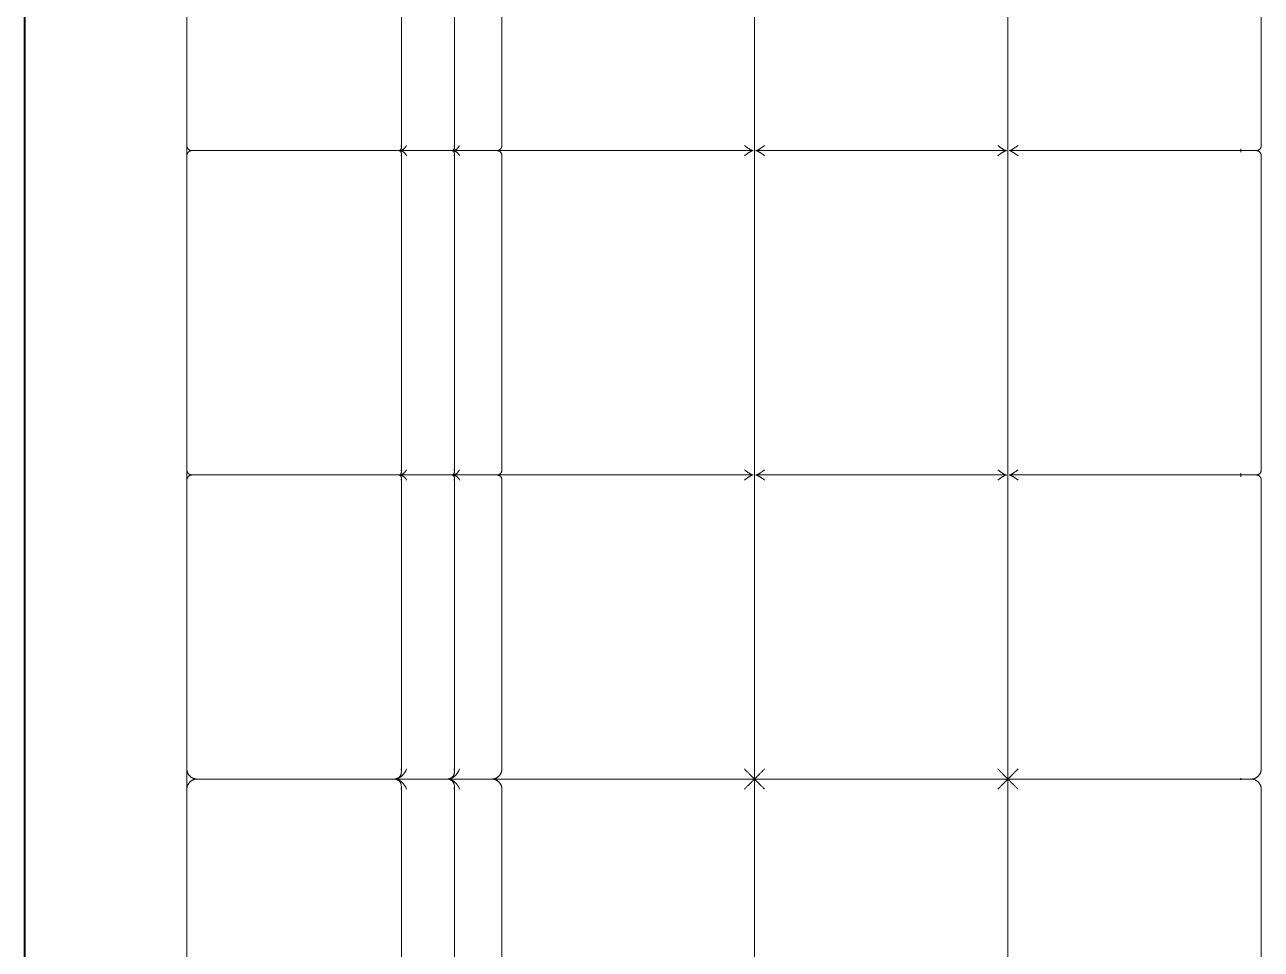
# Model space of a CAD drawing. Header units: inches. Extents: x -874 to -44, y 343 to 1063.
# Drawn here: x -842.34 to -811.84, y 830.98 to 853.78 of the extents above; entities that cross this region are included whole.
import ezdxf

# ---------------------------------------------------------------- set-up
doc = ezdxf.new("R2010")
doc.units = ezdxf.units.IN
doc.header["$MEASUREMENT"] = 0
doc.layers.add('A-WALL', color=113, linetype='Continuous', lineweight=15)
doc.layers.add('I-FURN', color=30, linetype='Continuous', lineweight=9)

# ---------------------------------------------------------------- blocks, each defined once
blk = doc.blocks.new('Chair_Lounge_Loveseat - Tufted Sofa-2796854-SECOND FLOOR FFE PLAN')
at = {"layer": 'I-FURN'}
for p, q in [((-11.75, 11.125), (-18.875, 11.125)), ((-11.75, 11.125), (-11.25, 11.125)), ((-4.125, 11.125), (-11.25, 11.125)), ((-4.125, 11.125), (-3.875, 11.125)), ((-4, 11), (-4, 10.375)), ((-4, 11), (-4, 10.375)), ((-4, 11), (-4, 10.375)), ((-4, 11), (-4, 10.375)), ((3.875, 11.125), (-3.875, 11.125)), ((3.875, 11.125), (4.125, 11.125)), ((4, 11), (4, 10.375)), ((4, 11), (4, 10.375)), ((4, 11), (4, 10.375)), ((4, 11), (4, 10.375)), ((11.25, 11.125), (4.125, 11.125)), ((-11.5, 10.875), (-11.5, 10.375)), ((-11.5, 10.875), (-11.5, 10.375)), ((-11.5, 10.875), (-11.5, 10.375)), ((-11.5, 10.875), (-11.5, 10.375)), ((-11.5, 7.699), (-11.5, 10.375)), ((-11.5, 10.375), (-11.5, 7.699)), ((-11.5, 7.699), (-11.5, 10.375)), ((-4, 7.699), (-4, 10.375)), ((-4, 10.375), (-4, 7.699)), ((-4, 7.699), (-4, 10.375)), ((4, 7.699), (4, 10.375)), ((4, 10.375), (4, 7.699)), ((4, 7.699), (4, 10.375)), ((-11.5, 7.547), (-11.5, 7.699)), ((-11.5, 7.699), (-11.5, 7.547)), ((-11.5, 7.547), (-11.5, 7.699)), ((-11.5, 7.699), (-11.5, 7.547)), ((-11.5, 7.699), (-11.5, 7.216)), ((-4, 6.019), (-4, 7.699)), ((-4, 7.699), (-4, 6.019)), ((-4, 6.019), (-4, 7.699)), ((-4, 7.699), (-4, 6.019)), ((-4, 7.699), (-4, 7.095)), ((4, 6.019), (4, 7.699)), ((4, 7.699), (4, 6.019)), ((4, 6.019), (4, 7.699)), ((4, 7.699), (4, 6.019)), ((4, 7.699), (4, 7.095)), ((-11.5, 7.216), (-11.5, 7.395)), ((-11.5, 7.395), (-11.5, 7.216)), ((-11.5, 7.216), (-11.5, 7.395)), ((-11.5, 7.395), (-11.5, 7.216)), ((-11.5, 6.019), (-11.5, 7.216)), ((-11.5, 7.216), (-11.5, 6.019)), ((-11.5, 6.019), (-11.5, 7.216)), ((-4, 5.907), (-4, 7.095)), ((-4, 7.095), (-4, 5.907)), ((-4, 5.907), (-4, 7.095)), ((4, 5.907), (4, 7.095)), ((4, 7.095), (4, 5.907)), ((4, 5.907), (4, 7.095)), ((-18.921, 5.834), (-11.685, 5.834)), ((-11.5, 4.71), (-11.5, 6.019)), ((-11.5, 6.019), (-11.5, 4.71)), ((-11.5, 4.71), (-11.5, 6.019)), ((-11.315, 5.834), (-4.079, 5.834)), ((-4, 4.598), (-4, 5.889)), ((-4, 5.889), (-4, 4.598)), ((-4, 4.598), (-4, 5.889)), ((-3.921, 5.834), (3.921, 5.834)), ((4, 4.598), (4, 5.889)), ((4, 5.889), (4, 4.598)), ((4, 4.598), (4, 5.889)), ((4.079, 5.834), (11.315, 5.834)), ((-11.5, 3.622), (-11.5, 4.71)), ((-11.5, 4.71), (-11.5, 3.622)), ((-11.5, 3.622), (-11.5, 4.71)), ((-4, -2.842), (-4, 4.581)), ((-4, 4.581), (-4, -2.842)), ((-4, -2.842), (-4, 4.581)), ((-4, 3.502), (-4, 4.581)), ((-4, 4.581), (-4, 3.502)), ((-4, 4.581), (-4, 4.105)), ((-4, 3.502), (-4, 4.581)), ((4, -2.842), (4, 4.581)), ((4, 4.581), (4, -2.842)), ((4, -2.842), (4, 4.581)), ((4, 3.502), (4, 4.581)), ((4, 4.581), (4, 3.502)), ((4, 4.581), (4, 4.105)), ((4, 3.502), (4, 4.581)), ((-18.921, 4.525), (-11.685, 4.525)), ((-11.315, 4.525), (-4.079, 4.525)), ((-3.921, 4.525), (3.921, 4.525)), ((4.079, 4.525), (11.315, 4.525)), ((-4, 4.105), (-4, 3.48)), ((4, 4.105), (4, 3.48)), ((-11.5, -2.875), (-11.5, 3.622)), ((-11.5, 3.622), (-11.5, -2.875)), ((-11.5, -2.875), (-11.5, 3.622)), ((-18.875, 3.355), (-11.75, 3.355)), ((-11.25, 3.355), (-4.125, 3.355)), ((-3.875, 3.355), (3.875, 3.355)), ((4.125, 3.355), (11.25, 3.355)), ((-11.5, -2.875), (-34.5, -2.875)), ((-34.5, -2.875), (-11.5, -2.875)), ((-11.5, -2.875), (-34.5, -2.875)), ((-11.5, -9.125), (-11.5, -2.875)), ((-11.5, -2.875), (-11.5, -9.125)), ((11.5, -2.875), (-11.5, -2.875)), ((-11.5, -2.875), (11.5, -2.875)), ((-11.5, -9.125), (-11.5, -2.875)), ((11.5, -2.875), (-11.5, -2.875)), ((-4, -9.092), (-4, -2.908)), ((-4, -2.908), (-4, -9.092)), ((-4, -9.092), (-4, -2.908)), ((4, -9.092), (4, -2.908)), ((4, -2.908), (4, -9.092)), ((4, -9.092), (4, -2.908)), ((-11.5, -9.125), (-34.5, -9.125)), ((-34.5, -9.125), (-11.5, -9.125)), ((-11.5, -9.125), (-34.5, -9.125)), ((-11.5, -14.625), (-11.5, -9.125)), ((-11.5, -9.125), (-11.5, -14.625)), ((11.5, -9.125), (-11.5, -9.125)), ((-11.5, -9.125), (11.5, -9.125)), ((-11.5, -14.625), (-11.5, -9.125)), ((11.5, -9.125), (-11.5, -9.125)), ((-4, -14.625), (-4, -9.158)), ((-4, -9.158), (-4, -14.625)), ((-4, -14.625), (-4, -9.158)), ((4, -14.625), (4, -9.158)), ((4, -9.158), (4, -14.625)), ((4, -14.625), (4, -9.158)), ((-11.5, -14.625), (-11.5, -15.125)), ((-11.5, -14.625), (-11.5, -15.125)), ((-4, -14.625), (-4, -15.25)), ((-4, -14.625), (-4, -15.25)), ((4, -14.625), (4, -15.25)), ((4, -14.625), (4, -15.25)), ((-11.522, -14.875), (-11.478, -14.875)), ((-4.042, -14.875), (-3.958, -14.875)), ((3.958, -14.875), (4.042, -14.875)), ((-18.875, -15.375), (-11.75, -15.375)), ((-11.25, -15.375), (-4.125, -15.375)), ((-3.875, -15.375), (3.875, -15.375)), ((4.125, -15.375), (11.25, -15.375))]:
    blk.add_line(p, q, dxfattribs=at)
at = {"layer": 'I-FURN', "flags": 128}
for points in [[(-11.75, 11.125), (-11.74, 11.125), (-11.73, 11.124), (-11.72, 11.123), (-11.71, 11.122), (-11.7, 11.12), (-11.691, 11.118), (-11.681, 11.115), (-11.671, 11.112), (-11.662, 11.109), (-11.653, 11.105), (-11.644, 11.101), (-11.635, 11.097), (-11.626, 11.092), (-11.617, 11.087), (-11.609, 11.081), (-11.601, 11.076), (-11.593, 11.069), (-11.585, 11.063), (-11.578, 11.056), (-11.571, 11.049), (-11.564, 11.042), (-11.557, 11.034), (-11.551, 11.026), (-11.545, 11.018), (-11.54, 11.01), (-11.534, 11.002), (-11.53, 10.993), (-11.525, 10.984), (-11.521, 10.975), (-11.517, 10.966), (-11.514, 10.956), (-11.51, 10.947), (-11.508, 10.937), (-11.506, 10.927), (-11.504, 10.917), (-11.502, 10.908), (-11.501, 10.898), (-11.5, 10.888), (-11.5, 10.878), (-11.5, 10.875)], [(-11.75, 11.125), (-11.74, 11.125), (-11.73, 11.124), (-11.72, 11.123), (-11.71, 11.122), (-11.7, 11.12), (-11.691, 11.118), (-11.681, 11.115), (-11.671, 11.112), (-11.662, 11.109), (-11.653, 11.105), (-11.644, 11.101), (-11.635, 11.097), (-11.626, 11.092), (-11.617, 11.087), (-11.609, 11.081), (-11.601, 11.076), (-11.593, 11.069), (-11.585, 11.063), (-11.578, 11.056), (-11.571, 11.049), (-11.564, 11.042), (-11.557, 11.034), (-11.551, 11.026), (-11.545, 11.018), (-11.54, 11.01), (-11.534, 11.002), (-11.53, 10.993), (-11.525, 10.984), (-11.521, 10.975), (-11.517, 10.966), (-11.514, 10.956), (-11.51, 10.947), (-11.508, 10.937), (-11.506, 10.927), (-11.504, 10.917), (-11.502, 10.908), (-11.501, 10.898), (-11.5, 10.888), (-11.5, 10.878), (-11.5, 10.875)], [(-11.5, 10.875), (-11.5, 10.885), (-11.499, 10.895), (-11.498, 10.905), (-11.497, 10.915), (-11.495, 10.925), (-11.493, 10.934), (-11.49, 10.944), (-11.487, 10.954), (-11.484, 10.963), (-11.48, 10.972), (-11.476, 10.981), (-11.472, 10.99), (-11.467, 10.999), (-11.462, 11.008), (-11.456, 11.016), (-11.451, 11.024), (-11.444, 11.032), (-11.438, 11.04), (-11.431, 11.047), (-11.424, 11.054), (-11.417, 11.061), (-11.409, 11.068), (-11.401, 11.074), (-11.393, 11.08), (-11.385, 11.085), (-11.377, 11.091), (-11.368, 11.095), (-11.359, 11.1), (-11.35, 11.104), (-11.341, 11.108), (-11.331, 11.111), (-11.322, 11.115), (-11.312, 11.117), (-11.302, 11.119), (-11.292, 11.121), (-11.283, 11.123), (-11.273, 11.124), (-11.263, 11.125), (-11.253, 11.125)], [(-11.5, 10.875), (-11.5, 10.885), (-11.499, 10.895), (-11.498, 10.905), (-11.497, 10.915), (-11.495, 10.925), (-11.493, 10.934), (-11.49, 10.944), (-11.487, 10.954), (-11.484, 10.963), (-11.48, 10.972), (-11.476, 10.981), (-11.472, 10.99), (-11.467, 10.999), (-11.462, 11.008), (-11.456, 11.016), (-11.451, 11.024), (-11.444, 11.032), (-11.438, 11.04), (-11.431, 11.047), (-11.424, 11.054), (-11.417, 11.061), (-11.409, 11.068), (-11.401, 11.074), (-11.393, 11.08), (-11.385, 11.085), (-11.377, 11.091), (-11.368, 11.095), (-11.359, 11.1), (-11.35, 11.104), (-11.341, 11.108), (-11.331, 11.111), (-11.322, 11.115), (-11.312, 11.117), (-11.302, 11.119), (-11.292, 11.121), (-11.283, 11.123), (-11.273, 11.124), (-11.263, 11.125), (-11.253, 11.125)], [(-4.125, 11.125), (-4.12, 11.125), (-4.115, 11.125), (-4.11, 11.124), (-4.105, 11.123), (-4.1, 11.123), (-4.095, 11.121), (-4.09, 11.12), (-4.086, 11.119), (-4.081, 11.117), (-4.076, 11.115), (-4.072, 11.113), (-4.067, 11.111), (-4.063, 11.108), (-4.059, 11.106), (-4.054, 11.103), (-4.05, 11.1), (-4.046, 11.097), (-4.043, 11.094), (-4.039, 11.091), (-4.035, 11.087), (-4.032, 11.083), (-4.029, 11.08), (-4.026, 11.076), (-4.023, 11.072), (-4.02, 11.068), (-4.017, 11.063), (-4.015, 11.059), (-4.012, 11.054), (-4.01, 11.05), (-4.008, 11.045), (-4.007, 11.041), (-4.005, 11.036), (-4.004, 11.031), (-4.003, 11.026), (-4.002, 11.021), (-4.001, 11.016), (-4.001, 11.011), (-4, 11.006), (-4, 11.001), (-4, 11)], [(-4.125, 11.125), (-4.12, 11.125), (-4.115, 11.125), (-4.11, 11.124), (-4.105, 11.123), (-4.1, 11.123), (-4.095, 11.121), (-4.09, 11.12), (-4.086, 11.119), (-4.081, 11.117), (-4.076, 11.115), (-4.072, 11.113), (-4.067, 11.111), (-4.063, 11.108), (-4.059, 11.106), (-4.054, 11.103), (-4.05, 11.1), (-4.046, 11.097), (-4.043, 11.094), (-4.039, 11.091), (-4.035, 11.087), (-4.032, 11.083), (-4.029, 11.08), (-4.026, 11.076), (-4.023, 11.072), (-4.02, 11.068), (-4.017, 11.063), (-4.015, 11.059), (-4.012, 11.054), (-4.01, 11.05), (-4.008, 11.045), (-4.007, 11.041), (-4.005, 11.036), (-4.004, 11.031), (-4.003, 11.026), (-4.002, 11.021), (-4.001, 11.016), (-4.001, 11.011), (-4, 11.006), (-4, 11.001), (-4, 11)], [(-4, 11), (-4, 11.005), (-4, 11.01), (-3.999, 11.015), (-3.998, 11.02), (-3.998, 11.025), (-3.996, 11.03), (-3.995, 11.035), (-3.994, 11.039), (-3.992, 11.044), (-3.99, 11.049), (-3.988, 11.053), (-3.986, 11.058), (-3.983, 11.062), (-3.981, 11.066), (-3.978, 11.071), (-3.975, 11.075), (-3.972, 11.079), (-3.969, 11.082), (-3.966, 11.086), (-3.962, 11.09), (-3.958, 11.093), (-3.955, 11.096), (-3.951, 11.099), (-3.947, 11.102), (-3.943, 11.105), (-3.938, 11.108), (-3.934, 11.11), (-3.929, 11.113), (-3.925, 11.115), (-3.92, 11.117), (-3.916, 11.118), (-3.911, 11.12), (-3.906, 11.121), (-3.901, 11.122), (-3.896, 11.123), (-3.891, 11.124), (-3.886, 11.124), (-3.881, 11.125), (-3.876, 11.125)], [(-4, 11), (-4, 11.005), (-4, 11.01), (-3.999, 11.015), (-3.998, 11.02), (-3.998, 11.025), (-3.996, 11.03), (-3.995, 11.035), (-3.994, 11.039), (-3.992, 11.044), (-3.99, 11.049), (-3.988, 11.053), (-3.986, 11.058), (-3.983, 11.062), (-3.981, 11.066), (-3.978, 11.071), (-3.975, 11.075), (-3.972, 11.079), (-3.969, 11.082), (-3.966, 11.086), (-3.962, 11.09), (-3.958, 11.093), (-3.955, 11.096), (-3.951, 11.099), (-3.947, 11.102), (-3.943, 11.105), (-3.938, 11.108), (-3.934, 11.11), (-3.929, 11.113), (-3.925, 11.115), (-3.92, 11.117), (-3.916, 11.118), (-3.911, 11.12), (-3.906, 11.121), (-3.901, 11.122), (-3.896, 11.123), (-3.891, 11.124), (-3.886, 11.124), (-3.881, 11.125), (-3.876, 11.125)], [(3.875, 11.125), (3.88, 11.125), (3.885, 11.125), (3.89, 11.124), (3.895, 11.123), (3.9, 11.123), (3.905, 11.121), (3.91, 11.12), (3.914, 11.119), (3.919, 11.117), (3.924, 11.115), (3.928, 11.113), (3.933, 11.111), (3.937, 11.108), (3.941, 11.106), (3.946, 11.103), (3.95, 11.1), (3.954, 11.097), (3.957, 11.094), (3.961, 11.091), (3.965, 11.087), (3.968, 11.083), (3.971, 11.08), (3.974, 11.076), (3.977, 11.072), (3.98, 11.068), (3.983, 11.063), (3.985, 11.059), (3.988, 11.054), (3.99, 11.05), (3.992, 11.045), (3.993, 11.041), (3.995, 11.036), (3.996, 11.031), (3.997, 11.026), (3.998, 11.021), (3.999, 11.016), (3.999, 11.011), (4, 11.006), (4, 11.001), (4, 11)], [(3.875, 11.125), (3.88, 11.125), (3.885, 11.125), (3.89, 11.124), (3.895, 11.123), (3.9, 11.123), (3.905, 11.121), (3.91, 11.12), (3.914, 11.119), (3.919, 11.117), (3.924, 11.115), (3.928, 11.113), (3.933, 11.111), (3.937, 11.108), (3.941, 11.106), (3.946, 11.103), (3.95, 11.1), (3.954, 11.097), (3.957, 11.094), (3.961, 11.091), (3.965, 11.087), (3.968, 11.083), (3.971, 11.08), (3.974, 11.076), (3.977, 11.072), (3.98, 11.068), (3.983, 11.063), (3.985, 11.059), (3.988, 11.054), (3.99, 11.05), (3.992, 11.045), (3.993, 11.041), (3.995, 11.036), (3.996, 11.031), (3.997, 11.026), (3.998, 11.021), (3.999, 11.016), (3.999, 11.011), (4, 11.006), (4, 11.001), (4, 11)], [(4, 11), (4, 11.005), (4, 11.01), (4.001, 11.015), (4.002, 11.02), (4.002, 11.025), (4.004, 11.03), (4.005, 11.035), (4.006, 11.039), (4.008, 11.044), (4.01, 11.049), (4.012, 11.053), (4.014, 11.058), (4.017, 11.062), (4.019, 11.066), (4.022, 11.071), (4.025, 11.075), (4.028, 11.079), (4.031, 11.082), (4.034, 11.086), (4.038, 11.09), (4.042, 11.093), (4.045, 11.096), (4.049, 11.099), (4.053, 11.102), (4.057, 11.105), (4.062, 11.108), (4.066, 11.11), (4.071, 11.113), (4.075, 11.115), (4.08, 11.117), (4.084, 11.118), (4.089, 11.12), (4.094, 11.121), (4.099, 11.122), (4.104, 11.123), (4.109, 11.124), (4.114, 11.124), (4.119, 11.125), (4.124, 11.125)], [(4, 11), (4, 11.005), (4, 11.01), (4.001, 11.015), (4.002, 11.02), (4.002, 11.025), (4.004, 11.03), (4.005, 11.035), (4.006, 11.039), (4.008, 11.044), (4.01, 11.049), (4.012, 11.053), (4.014, 11.058), (4.017, 11.062), (4.019, 11.066), (4.022, 11.071), (4.025, 11.075), (4.028, 11.079), (4.031, 11.082), (4.034, 11.086), (4.038, 11.09), (4.042, 11.093), (4.045, 11.096), (4.049, 11.099), (4.053, 11.102), (4.057, 11.105), (4.062, 11.108), (4.066, 11.11), (4.071, 11.113), (4.075, 11.115), (4.08, 11.117), (4.084, 11.118), (4.089, 11.12), (4.094, 11.121), (4.099, 11.122), (4.104, 11.123), (4.109, 11.124), (4.114, 11.124), (4.119, 11.125), (4.124, 11.125)], [(-11.5, 3.605), (-11.5, 3.595), (-11.501, 3.585), (-11.502, 3.575), (-11.503, 3.565), (-11.505, 3.555), (-11.507, 3.545), (-11.51, 3.536), (-11.513, 3.526), (-11.516, 3.517), (-11.52, 3.507), (-11.524, 3.498), (-11.528, 3.489), (-11.533, 3.481), (-11.538, 3.472), (-11.544, 3.464), (-11.549, 3.455), (-11.556, 3.448), (-11.562, 3.44), (-11.569, 3.433), (-11.576, 3.425), (-11.583, 3.419), (-11.591, 3.412), (-11.599, 3.406), (-11.607, 3.4), (-11.615, 3.394), (-11.623, 3.389), (-11.632, 3.384), (-11.641, 3.38), (-11.65, 3.376), (-11.659, 3.372), (-11.669, 3.368), (-11.678, 3.365), (-11.688, 3.363), (-11.698, 3.36), (-11.708, 3.358), (-11.717, 3.357), (-11.727, 3.356), (-11.737, 3.355), (-11.747, 3.355), (-11.75, 3.355)], [(-11.25, 3.355), (-11.26, 3.355), (-11.27, 3.356), (-11.28, 3.357), (-11.29, 3.358), (-11.3, 3.36), (-11.309, 3.362), (-11.319, 3.364), (-11.329, 3.367), (-11.338, 3.371), (-11.347, 3.374), (-11.356, 3.379), (-11.365, 3.383), (-11.374, 3.388), (-11.383, 3.393), (-11.391, 3.398), (-11.399, 3.404), (-11.407, 3.41), (-11.415, 3.417), (-11.422, 3.424), (-11.429, 3.431), (-11.436, 3.438), (-11.443, 3.445), (-11.449, 3.453), (-11.455, 3.461), (-11.46, 3.47), (-11.466, 3.478), (-11.47, 3.487), (-11.475, 3.496), (-11.479, 3.505), (-11.483, 3.514), (-11.486, 3.524), (-11.49, 3.533), (-11.492, 3.543), (-11.494, 3.552), (-11.496, 3.562), (-11.498, 3.572), (-11.499, 3.582), (-11.5, 3.592), (-11.5, 3.602), (-11.5, 3.605)], [(-4, 3.48), (-4, 3.475), (-4, 3.47), (-4.001, 3.465), (-4.002, 3.46), (-4.002, 3.455), (-4.004, 3.45), (-4.005, 3.445), (-4.006, 3.44), (-4.008, 3.436), (-4.01, 3.431), (-4.012, 3.427), (-4.014, 3.422), (-4.017, 3.418), (-4.019, 3.413), (-4.022, 3.409), (-4.025, 3.405), (-4.028, 3.401), (-4.031, 3.397), (-4.034, 3.394), (-4.038, 3.39), (-4.042, 3.387), (-4.045, 3.383), (-4.049, 3.38), (-4.053, 3.377), (-4.057, 3.375), (-4.062, 3.372), (-4.066, 3.37), (-4.071, 3.367), (-4.075, 3.365), (-4.08, 3.363), (-4.084, 3.362), (-4.089, 3.36), (-4.094, 3.359), (-4.099, 3.358), (-4.104, 3.357), (-4.109, 3.356), (-4.114, 3.355), (-4.119, 3.355), (-4.124, 3.355), (-4.125, 3.355)], [(-3.875, 3.355), (-3.88, 3.355), (-3.885, 3.355), (-3.89, 3.356), (-3.895, 3.356), (-3.9, 3.357), (-3.905, 3.358), (-3.91, 3.36), (-3.914, 3.361), (-3.919, 3.363), (-3.924, 3.365), (-3.928, 3.367), (-3.933, 3.369), (-3.937, 3.371), (-3.941, 3.374), (-3.946, 3.377), (-3.95, 3.379), (-3.954, 3.383), (-3.957, 3.386), (-3.961, 3.389), (-3.965, 3.393), (-3.968, 3.396), (-3.971, 3.4), (-3.974, 3.404), (-3.977, 3.408), (-3.98, 3.412), (-3.983, 3.416), (-3.985, 3.421), (-3.988, 3.425), (-3.99, 3.43), (-3.992, 3.434), (-3.993, 3.439), (-3.995, 3.444), (-3.996, 3.449), (-3.997, 3.454), (-3.998, 3.459), (-3.999, 3.463), (-3.999, 3.468), (-4, 3.473), (-4, 3.478), (-4, 3.48)], [(4, 3.48), (4, 3.475), (4, 3.47), (3.999, 3.465), (3.998, 3.46), (3.998, 3.455), (3.996, 3.45), (3.995, 3.445), (3.994, 3.44), (3.992, 3.436), (3.99, 3.431), (3.988, 3.427), (3.986, 3.422), (3.983, 3.418), (3.981, 3.413), (3.978, 3.409), (3.975, 3.405), (3.972, 3.401), (3.969, 3.397), (3.966, 3.394), (3.962, 3.39), (3.958, 3.387), (3.955, 3.383), (3.951, 3.38), (3.947, 3.377), (3.943, 3.375), (3.938, 3.372), (3.934, 3.37), (3.929, 3.367), (3.925, 3.365), (3.92, 3.363), (3.916, 3.362), (3.911, 3.36), (3.906, 3.359), (3.901, 3.358), (3.896, 3.357), (3.891, 3.356), (3.886, 3.355), (3.881, 3.355), (3.876, 3.355), (3.875, 3.355)], [(4.125, 3.355), (4.12, 3.355), (4.115, 3.355), (4.11, 3.356), (4.105, 3.356), (4.1, 3.357), (4.095, 3.358), (4.09, 3.36), (4.086, 3.361), (4.081, 3.363), (4.076, 3.365), (4.072, 3.367), (4.067, 3.369), (4.063, 3.371), (4.059, 3.374), (4.054, 3.377), (4.05, 3.379), (4.046, 3.383), (4.043, 3.386), (4.039, 3.389), (4.035, 3.393), (4.032, 3.396), (4.029, 3.4), (4.026, 3.404), (4.023, 3.408), (4.02, 3.412), (4.017, 3.416), (4.015, 3.421), (4.012, 3.425), (4.01, 3.43), (4.008, 3.434), (4.007, 3.439), (4.005, 3.444), (4.004, 3.449), (4.003, 3.454), (4.002, 3.459), (4.001, 3.463), (4.001, 3.468), (4, 3.473), (4, 3.478), (4, 3.48)], [(-11.5, -15.125), (-11.5, -15.135), (-11.501, -15.145), (-11.502, -15.155), (-11.503, -15.165), (-11.505, -15.175), (-11.507, -15.184), (-11.51, -15.194), (-11.513, -15.204), (-11.516, -15.213), (-11.52, -15.222), (-11.524, -15.231), (-11.528, -15.24), (-11.533, -15.249), (-11.538, -15.258), (-11.544, -15.266), (-11.549, -15.274), (-11.556, -15.282), (-11.562, -15.29), (-11.569, -15.297), (-11.576, -15.304), (-11.583, -15.311), (-11.591, -15.318), (-11.599, -15.324), (-11.607, -15.33), (-11.615, -15.335), (-11.623, -15.341), (-11.632, -15.345), (-11.641, -15.35), (-11.65, -15.354), (-11.659, -15.358), (-11.669, -15.361), (-11.678, -15.365), (-11.688, -15.367), (-11.698, -15.369), (-11.708, -15.371), (-11.717, -15.373), (-11.727, -15.374), (-11.737, -15.375), (-11.747, -15.375)], [(-11.25, -15.375), (-11.26, -15.375), (-11.27, -15.374), (-11.28, -15.373), (-11.29, -15.372), (-11.3, -15.37), (-11.309, -15.368), (-11.319, -15.365), (-11.329, -15.362), (-11.338, -15.359), (-11.347, -15.355), (-11.356, -15.351), (-11.365, -15.347), (-11.374, -15.342), (-11.383, -15.337), (-11.391, -15.331), (-11.399, -15.326), (-11.407, -15.319), (-11.415, -15.313), (-11.422, -15.306), (-11.429, -15.299), (-11.436, -15.292), (-11.443, -15.284), (-11.449, -15.276), (-11.455, -15.268), (-11.46, -15.26), (-11.466, -15.252), (-11.47, -15.243), (-11.475, -15.234), (-11.479, -15.225), (-11.483, -15.216), (-11.486, -15.206), (-11.49, -15.197), (-11.492, -15.187), (-11.494, -15.177), (-11.496, -15.167), (-11.498, -15.158), (-11.499, -15.148), (-11.5, -15.138), (-11.5, -15.128), (-11.5, -15.125)], [(-4, -15.25), (-4, -15.255), (-4, -15.26), (-4.001, -15.265), (-4.002, -15.27), (-4.002, -15.275), (-4.004, -15.28), (-4.005, -15.285), (-4.006, -15.289), (-4.008, -15.294), (-4.01, -15.299), (-4.012, -15.303), (-4.014, -15.308), (-4.017, -15.312), (-4.019, -15.316), (-4.022, -15.321), (-4.025, -15.325), (-4.028, -15.329), (-4.031, -15.332), (-4.034, -15.336), (-4.038, -15.34), (-4.042, -15.343), (-4.045, -15.346), (-4.049, -15.349), (-4.053, -15.352), (-4.057, -15.355), (-4.062, -15.358), (-4.066, -15.36), (-4.071, -15.363), (-4.075, -15.365), (-4.08, -15.367), (-4.084, -15.368), (-4.089, -15.37), (-4.094, -15.371), (-4.099, -15.372), (-4.104, -15.373), (-4.109, -15.374), (-4.114, -15.374), (-4.119, -15.375), (-4.124, -15.375)], [(-3.875, -15.375), (-3.88, -15.375), (-3.885, -15.375), (-3.89, -15.374), (-3.895, -15.373), (-3.9, -15.373), (-3.905, -15.371), (-3.91, -15.37), (-3.914, -15.369), (-3.919, -15.367), (-3.924, -15.365), (-3.928, -15.363), (-3.933, -15.361), (-3.937, -15.358), (-3.941, -15.356), (-3.946, -15.353), (-3.95, -15.35), (-3.954, -15.347), (-3.957, -15.344), (-3.961, -15.341), (-3.965, -15.337), (-3.968, -15.333), (-3.971, -15.33), (-3.974, -15.326), (-3.977, -15.322), (-3.98, -15.318), (-3.983, -15.313), (-3.985, -15.309), (-3.988, -15.304), (-3.99, -15.3), (-3.992, -15.295), (-3.993, -15.291), (-3.995, -15.286), (-3.996, -15.281), (-3.997, -15.276), (-3.998, -15.271), (-3.999, -15.266), (-3.999, -15.261), (-4, -15.256), (-4, -15.251), (-4, -15.25)], [(4, -15.25), (4, -15.255), (4, -15.26), (3.999, -15.265), (3.998, -15.27), (3.998, -15.275), (3.996, -15.28), (3.995, -15.285), (3.994, -15.289), (3.992, -15.294), (3.99, -15.299), (3.988, -15.303), (3.986, -15.308), (3.983, -15.312), (3.981, -15.316), (3.978, -15.321), (3.975, -15.325), (3.972, -15.329), (3.969, -15.332), (3.966, -15.336), (3.962, -15.34), (3.958, -15.343), (3.955, -15.346), (3.951, -15.349), (3.947, -15.352), (3.943, -15.355), (3.938, -15.358), (3.934, -15.36), (3.929, -15.363), (3.925, -15.365), (3.92, -15.367), (3.916, -15.368), (3.911, -15.37), (3.906, -15.371), (3.901, -15.372), (3.896, -15.373), (3.891, -15.374), (3.886, -15.374), (3.881, -15.375), (3.876, -15.375)], [(4.125, -15.375), (4.12, -15.375), (4.115, -15.375), (4.11, -15.374), (4.105, -15.373), (4.1, -15.373), (4.095, -15.371), (4.09, -15.37), (4.086, -15.369), (4.081, -15.367), (4.076, -15.365), (4.072, -15.363), (4.067, -15.361), (4.063, -15.358), (4.059, -15.356), (4.054, -15.353), (4.05, -15.35), (4.046, -15.347), (4.043, -15.344), (4.039, -15.341), (4.035, -15.337), (4.032, -15.333), (4.029, -15.33), (4.026, -15.326), (4.023, -15.322), (4.02, -15.318), (4.017, -15.313), (4.015, -15.309), (4.012, -15.304), (4.01, -15.3), (4.008, -15.295), (4.007, -15.291), (4.005, -15.286), (4.004, -15.281), (4.003, -15.276), (4.002, -15.271), (4.001, -15.266), (4.001, -15.261), (4, -15.256), (4, -15.251), (4, -15.25)]]:
    blk.add_lwpolyline(points, dxfattribs=at)
at = {"layer": 'I-FURN'}
for points, knots in [([(-11.5, 6.019), (-11.5, 6.007), (-11.501, 5.99), (-11.505, 5.968), (-11.509, 5.952), (-11.514, 5.935), (-11.52, 5.919), (-11.526, 5.904), (-11.534, 5.889), (-11.541, 5.874), (-11.55, 5.86), (-11.559, 5.847), (-11.569, 5.835), (-11.578, 5.822), (-11.592, 5.807), (-11.606, 5.793), (-11.621, 5.78), (-11.636, 5.768), (-11.662, 5.749), (-11.702, 5.727), (-11.734, 5.716), (-11.75, 5.712)], [0, 0, 0, 0, 0.071429, 0.107143, 0.142857, 0.178571, 0.214286, 0.25, 0.285714, 0.321429, 0.357143, 0.392857, 0.428571, 0.464286, 0.5, 0.571429, 0.607143, 0.642857, 0.714286, 0.857143, 1, 1, 1, 1]), ([(-11.75, 5.843), (-11.734, 5.838), (-11.702, 5.833), (-11.662, 5.834), (-11.636, 5.839), (-11.621, 5.843), (-11.61, 5.847), (-11.599, 5.852), (-11.589, 5.857), (-11.578, 5.863), (-11.569, 5.87), (-11.559, 5.878), (-11.55, 5.887), (-11.541, 5.896), (-11.534, 5.906), (-11.526, 5.918), (-11.52, 5.93), (-11.514, 5.943), (-11.509, 5.956), (-11.505, 5.971), (-11.501, 5.991), (-11.5, 6.007), (-11.5, 6.019)], [0, 0, 0, 0, 0.142857, 0.285714, 0.357143, 0.392857, 0.428571, 0.464286, 0.5, 0.535714, 0.571429, 0.607143, 0.642857, 0.678571, 0.714286, 0.75, 0.785714, 0.821429, 0.857143, 0.892857, 0.928571, 1, 1, 1, 1]), ([(-11.25, 5.712), (-11.266, 5.716), (-11.298, 5.727), (-11.338, 5.749), (-11.364, 5.768), (-11.379, 5.78), (-11.39, 5.79), (-11.401, 5.8), (-11.411, 5.811), (-11.422, 5.822), (-11.431, 5.835), (-11.441, 5.847), (-11.45, 5.86), (-11.459, 5.874), (-11.466, 5.889), (-11.474, 5.904), (-11.48, 5.919), (-11.486, 5.935), (-11.491, 5.952), (-11.495, 5.968), (-11.499, 5.99), (-11.5, 6.007), (-11.5, 6.019)], [0, 0, 0, 0, 0.142857, 0.285714, 0.357143, 0.392857, 0.428571, 0.464286, 0.5, 0.535714, 0.571429, 0.607143, 0.642857, 0.678571, 0.714286, 0.75, 0.785714, 0.821429, 0.857143, 0.892857, 0.928571, 1, 1, 1, 1]), ([(-11.5, 6.019), (-11.5, 6.007), (-11.499, 5.991), (-11.495, 5.971), (-11.491, 5.956), (-11.486, 5.943), (-11.48, 5.93), (-11.474, 5.918), (-11.466, 5.906), (-11.459, 5.896), (-11.45, 5.887), (-11.441, 5.878), (-11.431, 5.87), (-11.422, 5.863), (-11.408, 5.855), (-11.394, 5.849), (-11.379, 5.843), (-11.364, 5.839), (-11.338, 5.834), (-11.298, 5.833), (-11.266, 5.838), (-11.25, 5.843)], [0, 0, 0, 0, 0.071429, 0.107143, 0.142857, 0.178571, 0.214286, 0.25, 0.285714, 0.321429, 0.357143, 0.392857, 0.428571, 0.464286, 0.5, 0.571429, 0.607143, 0.642857, 0.714286, 0.857143, 1, 1, 1, 1]), ([(-4.125, 5.843), (-4.117, 5.84), (-4.101, 5.835), (-4.077, 5.833), (-4.058, 5.836), (-4.044, 5.84), (-4.034, 5.845), (-4.027, 5.85), (-4.021, 5.855), (-4.017, 5.859), (-4.013, 5.864), (-4.009, 5.87), (-4.003, 5.883), (-4, 5.897), (-4, 5.907)], [0, 0, 0, 0, 0.142857, 0.285714, 0.428571, 0.5, 0.571429, 0.642857, 0.678571, 0.714286, 0.75, 0.785714, 0.857143, 1, 1, 1, 1]), ([(-4, 5.889), (-4, 5.876), (-4.003, 5.856), (-4.009, 5.835), (-4.013, 5.823), (-4.017, 5.815), (-4.021, 5.807), (-4.027, 5.796), (-4.034, 5.784), (-4.044, 5.771), (-4.056, 5.757), (-4.068, 5.746), (-4.08, 5.737), (-4.098, 5.724), (-4.113, 5.716), (-4.125, 5.712)], [0, 0, 0, 0, 0.142857, 0.214286, 0.25, 0.285714, 0.321429, 0.357143, 0.428571, 0.5, 0.571429, 0.678571, 0.732143, 0.785714, 1, 1, 1, 1]), ([(-4, 5.907), (-4, 5.897), (-3.997, 5.883), (-3.991, 5.87), (-3.987, 5.864), (-3.983, 5.859), (-3.979, 5.855), (-3.973, 5.85), (-3.966, 5.845), (-3.956, 5.84), (-3.944, 5.836), (-3.931, 5.834), (-3.92, 5.834), (-3.902, 5.835), (-3.887, 5.838), (-3.875, 5.843)], [0, 0, 0, 0, 0.142857, 0.214286, 0.25, 0.285714, 0.321429, 0.357143, 0.428571, 0.5, 0.571429, 0.678571, 0.732143, 0.785714, 1, 1, 1, 1]), ([(-3.875, 5.712), (-3.883, 5.715), (-3.899, 5.722), (-3.923, 5.738), (-3.942, 5.755), (-3.956, 5.771), (-3.966, 5.784), (-3.973, 5.796), (-3.979, 5.807), (-3.983, 5.815), (-3.987, 5.823), (-3.991, 5.835), (-3.997, 5.856), (-4, 5.876), (-4, 5.889)], [0, 0, 0, 0, 0.142857, 0.285714, 0.428571, 0.5, 0.571429, 0.642857, 0.678571, 0.714286, 0.75, 0.785714, 0.857143, 1, 1, 1, 1]), ([(3.875, 5.843), (3.883, 5.84), (3.899, 5.835), (3.923, 5.833), (3.942, 5.836), (3.956, 5.84), (3.966, 5.845), (3.973, 5.85), (3.979, 5.855), (3.983, 5.859), (3.987, 5.864), (3.991, 5.87), (3.997, 5.883), (4, 5.897), (4, 5.907)], [0, 0, 0, 0, 0.142857, 0.285714, 0.428571, 0.5, 0.571429, 0.642857, 0.678571, 0.714286, 0.75, 0.785714, 0.857143, 1, 1, 1, 1]), ([(4, 5.889), (4, 5.876), (3.997, 5.856), (3.991, 5.835), (3.987, 5.823), (3.983, 5.815), (3.979, 5.807), (3.973, 5.796), (3.966, 5.784), (3.956, 5.771), (3.944, 5.757), (3.932, 5.746), (3.92, 5.737), (3.902, 5.724), (3.887, 5.716), (3.875, 5.712)], [0, 0, 0, 0, 0.142857, 0.214286, 0.25, 0.285714, 0.321429, 0.357143, 0.428571, 0.5, 0.571429, 0.678571, 0.732143, 0.785714, 1, 1, 1, 1]), ([(4, 5.907), (4, 5.897), (4.003, 5.883), (4.009, 5.87), (4.013, 5.864), (4.017, 5.859), (4.021, 5.855), (4.027, 5.85), (4.034, 5.845), (4.044, 5.84), (4.056, 5.836), (4.069, 5.834), (4.08, 5.834), (4.098, 5.835), (4.113, 5.838), (4.125, 5.843)], [0, 0, 0, 0, 0.142857, 0.214286, 0.25, 0.285714, 0.321429, 0.357143, 0.428571, 0.5, 0.571429, 0.678571, 0.732143, 0.785714, 1, 1, 1, 1]), ([(4.125, 5.712), (4.117, 5.715), (4.101, 5.722), (4.077, 5.738), (4.058, 5.755), (4.044, 5.771), (4.034, 5.784), (4.027, 5.796), (4.021, 5.807), (4.017, 5.815), (4.013, 5.823), (4.009, 5.835), (4.003, 5.856), (4, 5.876), (4, 5.889)], [0, 0, 0, 0, 0.142857, 0.285714, 0.428571, 0.5, 0.571429, 0.642857, 0.678571, 0.714286, 0.75, 0.785714, 0.857143, 1, 1, 1, 1]), ([(-11.75, 4.534), (-11.734, 4.53), (-11.702, 4.524), (-11.662, 4.525), (-11.636, 4.531), (-11.621, 4.535), (-11.61, 4.539), (-11.599, 4.543), (-11.589, 4.549), (-11.578, 4.555), (-11.569, 4.562), (-11.559, 4.569), (-11.55, 4.578), (-11.541, 4.587), (-11.534, 4.598), (-11.526, 4.609), (-11.52, 4.621), (-11.514, 4.634), (-11.509, 4.648), (-11.505, 4.662), (-11.501, 4.683), (-11.5, 4.699), (-11.5, 4.71)], [0, 0, 0, 0, 0.142857, 0.285714, 0.357143, 0.392857, 0.428571, 0.464286, 0.5, 0.535714, 0.571429, 0.607143, 0.642857, 0.678571, 0.714286, 0.75, 0.785714, 0.821429, 0.857143, 0.892857, 0.928571, 1, 1, 1, 1]), ([(-11.5, 4.71), (-11.5, 4.699), (-11.501, 4.682), (-11.505, 4.66), (-11.509, 4.643), (-11.514, 4.627), (-11.52, 4.611), (-11.526, 4.595), (-11.534, 4.58), (-11.541, 4.566), (-11.55, 4.552), (-11.559, 4.539), (-11.569, 4.526), (-11.578, 4.514), (-11.592, 4.499), (-11.606, 4.484), (-11.621, 4.472), (-11.636, 4.46), (-11.662, 4.44), (-11.702, 4.419), (-11.734, 4.407), (-11.75, 4.403)], [0, 0, 0, 0, 0.071429, 0.107143, 0.142857, 0.178571, 0.214286, 0.25, 0.285714, 0.321429, 0.357143, 0.392857, 0.428571, 0.464286, 0.5, 0.571429, 0.607143, 0.642857, 0.714286, 0.857143, 1, 1, 1, 1]), ([(-11.5, 4.71), (-11.5, 4.699), (-11.499, 4.683), (-11.495, 4.662), (-11.491, 4.648), (-11.486, 4.634), (-11.48, 4.621), (-11.474, 4.609), (-11.466, 4.598), (-11.459, 4.587), (-11.45, 4.578), (-11.441, 4.569), (-11.431, 4.562), (-11.422, 4.555), (-11.408, 4.547), (-11.394, 4.54), (-11.379, 4.535), (-11.364, 4.531), (-11.338, 4.525), (-11.298, 4.524), (-11.266, 4.53), (-11.25, 4.534)], [0, 0, 0, 0, 0.071429, 0.107143, 0.142857, 0.178571, 0.214286, 0.25, 0.285714, 0.321429, 0.357143, 0.392857, 0.428571, 0.464286, 0.5, 0.571429, 0.607143, 0.642857, 0.714286, 0.857143, 1, 1, 1, 1]), ([(-11.25, 4.403), (-11.266, 4.407), (-11.298, 4.419), (-11.338, 4.44), (-11.364, 4.46), (-11.379, 4.472), (-11.39, 4.481), (-11.401, 4.491), (-11.411, 4.502), (-11.422, 4.514), (-11.431, 4.526), (-11.441, 4.539), (-11.45, 4.552), (-11.459, 4.566), (-11.466, 4.58), (-11.474, 4.595), (-11.48, 4.611), (-11.486, 4.627), (-11.491, 4.643), (-11.495, 4.66), (-11.499, 4.682), (-11.5, 4.699), (-11.5, 4.71)], [0, 0, 0, 0, 0.142857, 0.285714, 0.357143, 0.392857, 0.428571, 0.464286, 0.5, 0.535714, 0.571429, 0.607143, 0.642857, 0.678571, 0.714286, 0.75, 0.785714, 0.821429, 0.857143, 0.892857, 0.928571, 1, 1, 1, 1]), ([(-4.125, 4.534), (-4.117, 4.531), (-4.101, 4.527), (-4.077, 4.525), (-4.058, 4.527), (-4.044, 4.532), (-4.034, 4.536), (-4.027, 4.542), (-4.021, 4.547), (-4.017, 4.551), (-4.013, 4.555), (-4.009, 4.562), (-4.003, 4.575), (-4, 4.588), (-4, 4.598)], [0, 0, 0, 0, 0.142857, 0.285714, 0.428571, 0.5, 0.571429, 0.642857, 0.678571, 0.714286, 0.75, 0.785714, 0.857143, 1, 1, 1, 1]), ([(-4, 4.581), (-4, 4.567), (-4.003, 4.547), (-4.009, 4.526), (-4.013, 4.514), (-4.017, 4.506), (-4.021, 4.498), (-4.027, 4.488), (-4.034, 4.476), (-4.044, 4.462), (-4.056, 4.448), (-4.068, 4.437), (-4.08, 4.428), (-4.098, 4.415), (-4.113, 4.408), (-4.125, 4.403)], [0, 0, 0, 0, 0.142857, 0.214286, 0.25, 0.285714, 0.321429, 0.357143, 0.428571, 0.5, 0.571429, 0.678571, 0.732143, 0.785714, 1, 1, 1, 1]), ([(-4, 4.598), (-4, 4.588), (-3.997, 4.575), (-3.991, 4.562), (-3.987, 4.555), (-3.983, 4.551), (-3.979, 4.547), (-3.973, 4.542), (-3.966, 4.536), (-3.956, 4.532), (-3.944, 4.528), (-3.931, 4.526), (-3.92, 4.525), (-3.902, 4.526), (-3.887, 4.53), (-3.875, 4.534)], [0, 0, 0, 0, 0.142857, 0.214286, 0.25, 0.285714, 0.321429, 0.357143, 0.428571, 0.5, 0.571429, 0.678571, 0.732143, 0.785714, 1, 1, 1, 1]), ([(-3.875, 4.403), (-3.883, 4.406), (-3.899, 4.414), (-3.923, 4.429), (-3.942, 4.446), (-3.956, 4.462), (-3.966, 4.476), (-3.973, 4.488), (-3.979, 4.498), (-3.983, 4.506), (-3.987, 4.514), (-3.991, 4.526), (-3.997, 4.547), (-4, 4.567), (-4, 4.581)], [0, 0, 0, 0, 0.142857, 0.285714, 0.428571, 0.5, 0.571429, 0.642857, 0.678571, 0.714286, 0.75, 0.785714, 0.857143, 1, 1, 1, 1]), ([(3.875, 4.534), (3.883, 4.531), (3.899, 4.527), (3.923, 4.525), (3.942, 4.527), (3.956, 4.532), (3.966, 4.536), (3.973, 4.542), (3.979, 4.547), (3.983, 4.551), (3.987, 4.555), (3.991, 4.562), (3.997, 4.575), (4, 4.588), (4, 4.598)], [0, 0, 0, 0, 0.142857, 0.285714, 0.428571, 0.5, 0.571429, 0.642857, 0.678571, 0.714286, 0.75, 0.785714, 0.857143, 1, 1, 1, 1]), ([(4, 4.581), (4, 4.567), (3.997, 4.547), (3.991, 4.526), (3.987, 4.514), (3.983, 4.506), (3.979, 4.498), (3.973, 4.488), (3.966, 4.476), (3.956, 4.462), (3.944, 4.448), (3.932, 4.437), (3.92, 4.428), (3.902, 4.415), (3.887, 4.408), (3.875, 4.403)], [0, 0, 0, 0, 0.142857, 0.214286, 0.25, 0.285714, 0.321429, 0.357143, 0.428571, 0.5, 0.571429, 0.678571, 0.732143, 0.785714, 1, 1, 1, 1]), ([(4, 4.598), (4, 4.588), (4.003, 4.575), (4.009, 4.562), (4.013, 4.555), (4.017, 4.551), (4.021, 4.547), (4.027, 4.542), (4.034, 4.536), (4.044, 4.532), (4.056, 4.528), (4.069, 4.526), (4.08, 4.525), (4.098, 4.526), (4.113, 4.53), (4.125, 4.534)], [0, 0, 0, 0, 0.142857, 0.214286, 0.25, 0.285714, 0.321429, 0.357143, 0.428571, 0.5, 0.571429, 0.678571, 0.732143, 0.785714, 1, 1, 1, 1]), ([(4.125, 4.403), (4.117, 4.406), (4.101, 4.414), (4.077, 4.429), (4.058, 4.446), (4.044, 4.462), (4.034, 4.476), (4.027, 4.488), (4.021, 4.498), (4.017, 4.506), (4.013, 4.514), (4.009, 4.526), (4.003, 4.547), (4, 4.567), (4, 4.581)], [0, 0, 0, 0, 0.142857, 0.285714, 0.428571, 0.5, 0.571429, 0.642857, 0.678571, 0.714286, 0.75, 0.785714, 0.857143, 1, 1, 1, 1]), ([(-11.75, -2.625), (-11.734, -2.641), (-11.702, -2.673), (-11.662, -2.713), (-11.636, -2.739), (-11.621, -2.754), (-11.61, -2.765), (-11.599, -2.776), (-11.589, -2.786), (-11.578, -2.797), (-11.569, -2.806), (-11.559, -2.816), (-11.55, -2.825), (-11.541, -2.834), (-11.534, -2.841), (-11.526, -2.849), (-11.52, -2.855), (-11.514, -2.861), (-11.509, -2.866), (-11.505, -2.87), (-11.501, -2.873), (-11.5, -2.875), (-11.5, -2.875)], [0, 0, 0, 0, 0.142857, 0.285714, 0.357143, 0.392857, 0.428571, 0.464286, 0.5, 0.535714, 0.571429, 0.607143, 0.642857, 0.678571, 0.714286, 0.75, 0.785714, 0.821429, 0.857143, 0.892857, 0.928571, 1, 1, 1, 1]), ([(-11.5, -2.875), (-11.5, -2.875), (-11.499, -2.873), (-11.495, -2.87), (-11.491, -2.866), (-11.486, -2.861), (-11.48, -2.855), (-11.474, -2.849), (-11.466, -2.841), (-11.459, -2.834), (-11.45, -2.825), (-11.441, -2.816), (-11.431, -2.806), (-11.422, -2.797), (-11.408, -2.783), (-11.394, -2.769), (-11.379, -2.754), (-11.364, -2.739), (-11.338, -2.713), (-11.298, -2.673), (-11.266, -2.641), (-11.25, -2.625)], [0, 0, 0, 0, 0.071429, 0.107143, 0.142857, 0.178571, 0.214286, 0.25, 0.285714, 0.321429, 0.357143, 0.392857, 0.428571, 0.464286, 0.5, 0.571429, 0.607143, 0.642857, 0.714286, 0.857143, 1, 1, 1, 1]), ([(-4.125, -2.625), (-4.117, -2.636), (-4.101, -2.659), (-4.077, -2.693), (-4.058, -2.721), (-4.044, -2.743), (-4.034, -2.759), (-4.027, -2.772), (-4.021, -2.782), (-4.017, -2.79), (-4.013, -2.797), (-4.009, -2.807), (-4.003, -2.822), (-4, -2.834), (-4, -2.842)], [0, 0, 0, 0, 0.142857, 0.285714, 0.428571, 0.5, 0.571429, 0.642857, 0.678571, 0.714286, 0.75, 0.785714, 0.857143, 1, 1, 1, 1]), ([(-4, -2.842), (-4, -2.834), (-3.997, -2.822), (-3.991, -2.807), (-3.987, -2.797), (-3.983, -2.79), (-3.979, -2.782), (-3.973, -2.772), (-3.966, -2.759), (-3.956, -2.743), (-3.944, -2.724), (-3.931, -2.706), (-3.92, -2.689), (-3.902, -2.664), (-3.887, -2.642), (-3.875, -2.625)], [0, 0, 0, 0, 0.142857, 0.214286, 0.25, 0.285714, 0.321429, 0.357143, 0.428571, 0.5, 0.571429, 0.678571, 0.732143, 0.785714, 1, 1, 1, 1]), ([(3.875, -2.625), (3.883, -2.636), (3.899, -2.659), (3.923, -2.693), (3.942, -2.721), (3.956, -2.743), (3.966, -2.759), (3.973, -2.772), (3.979, -2.782), (3.983, -2.79), (3.987, -2.797), (3.991, -2.807), (3.997, -2.822), (4, -2.834), (4, -2.842)], [0, 0, 0, 0, 0.142857, 0.285714, 0.428571, 0.5, 0.571429, 0.642857, 0.678571, 0.714286, 0.75, 0.785714, 0.857143, 1, 1, 1, 1]), ([(4, -2.842), (4, -2.834), (4.003, -2.822), (4.009, -2.807), (4.013, -2.797), (4.017, -2.79), (4.021, -2.782), (4.027, -2.772), (4.034, -2.759), (4.044, -2.743), (4.056, -2.724), (4.069, -2.706), (4.08, -2.689), (4.098, -2.664), (4.113, -2.642), (4.125, -2.625)], [0, 0, 0, 0, 0.142857, 0.214286, 0.25, 0.285714, 0.321429, 0.357143, 0.428571, 0.5, 0.571429, 0.678571, 0.732143, 0.785714, 1, 1, 1, 1]), ([(-11.5, -2.875), (-11.5, -2.875), (-11.501, -2.877), (-11.505, -2.88), (-11.509, -2.884), (-11.514, -2.889), (-11.52, -2.895), (-11.526, -2.901), (-11.534, -2.909), (-11.541, -2.916), (-11.55, -2.925), (-11.559, -2.934), (-11.569, -2.944), (-11.578, -2.953), (-11.592, -2.967), (-11.606, -2.981), (-11.621, -2.996), (-11.636, -3.011), (-11.662, -3.037), (-11.702, -3.077), (-11.734, -3.109), (-11.75, -3.125)], [0, 0, 0, 0, 0.071429, 0.107143, 0.142857, 0.178571, 0.214286, 0.25, 0.285714, 0.321429, 0.357143, 0.392857, 0.428571, 0.464286, 0.5, 0.571429, 0.607143, 0.642857, 0.714286, 0.857143, 1, 1, 1, 1]), ([(-11.25, -3.125), (-11.266, -3.109), (-11.298, -3.077), (-11.338, -3.037), (-11.364, -3.011), (-11.379, -2.996), (-11.39, -2.985), (-11.401, -2.974), (-11.411, -2.964), (-11.422, -2.953), (-11.431, -2.944), (-11.441, -2.934), (-11.45, -2.925), (-11.459, -2.916), (-11.466, -2.909), (-11.474, -2.901), (-11.48, -2.895), (-11.486, -2.889), (-11.491, -2.884), (-11.495, -2.88), (-11.499, -2.877), (-11.5, -2.875), (-11.5, -2.875)], [0, 0, 0, 0, 0.142857, 0.285714, 0.357143, 0.392857, 0.428571, 0.464286, 0.5, 0.535714, 0.571429, 0.607143, 0.642857, 0.678571, 0.714286, 0.75, 0.785714, 0.821429, 0.857143, 0.892857, 0.928571, 1, 1, 1, 1]), ([(-4, -2.908), (-4, -2.916), (-4.003, -2.928), (-4.009, -2.943), (-4.013, -2.953), (-4.017, -2.96), (-4.021, -2.968), (-4.027, -2.978), (-4.034, -2.991), (-4.044, -3.007), (-4.056, -3.026), (-4.068, -3.044), (-4.08, -3.061), (-4.098, -3.086), (-4.113, -3.108), (-4.125, -3.125)], [0, 0, 0, 0, 0.142857, 0.214286, 0.25, 0.285714, 0.321429, 0.357143, 0.428571, 0.5, 0.571429, 0.678571, 0.732143, 0.785714, 1, 1, 1, 1]), ([(-3.875, -3.125), (-3.883, -3.114), (-3.899, -3.091), (-3.923, -3.057), (-3.942, -3.029), (-3.956, -3.007), (-3.966, -2.991), (-3.973, -2.978), (-3.979, -2.968), (-3.983, -2.96), (-3.987, -2.953), (-3.991, -2.943), (-3.997, -2.928), (-4, -2.916), (-4, -2.908)], [0, 0, 0, 0, 0.142857, 0.285714, 0.428571, 0.5, 0.571429, 0.642857, 0.678571, 0.714286, 0.75, 0.785714, 0.857143, 1, 1, 1, 1]), ([(4, -2.908), (4, -2.916), (3.997, -2.928), (3.991, -2.943), (3.987, -2.953), (3.983, -2.96), (3.979, -2.968), (3.973, -2.978), (3.966, -2.991), (3.956, -3.007), (3.944, -3.026), (3.932, -3.044), (3.92, -3.061), (3.902, -3.086), (3.887, -3.108), (3.875, -3.125)], [0, 0, 0, 0, 0.142857, 0.214286, 0.25, 0.285714, 0.321429, 0.357143, 0.428571, 0.5, 0.571429, 0.678571, 0.732143, 0.785714, 1, 1, 1, 1]), ([(4.125, -3.125), (4.117, -3.114), (4.101, -3.091), (4.077, -3.057), (4.058, -3.029), (4.044, -3.007), (4.034, -2.991), (4.027, -2.978), (4.021, -2.968), (4.017, -2.96), (4.013, -2.953), (4.009, -2.943), (4.003, -2.928), (4, -2.916), (4, -2.908)], [0, 0, 0, 0, 0.142857, 0.285714, 0.428571, 0.5, 0.571429, 0.642857, 0.678571, 0.714286, 0.75, 0.785714, 0.857143, 1, 1, 1, 1]), ([(-11.75, -8.875), (-11.734, -8.891), (-11.702, -8.923), (-11.662, -8.963), (-11.636, -8.989), (-11.621, -9.004), (-11.61, -9.015), (-11.599, -9.026), (-11.589, -9.036), (-11.578, -9.047), (-11.569, -9.056), (-11.559, -9.066), (-11.55, -9.075), (-11.541, -9.084), (-11.534, -9.091), (-11.526, -9.099), (-11.52, -9.105), (-11.514, -9.111), (-11.509, -9.116), (-11.505, -9.12), (-11.501, -9.123), (-11.5, -9.125), (-11.5, -9.125)], [0, 0, 0, 0, 0.142857, 0.285714, 0.357143, 0.392857, 0.428571, 0.464286, 0.5, 0.535714, 0.571429, 0.607143, 0.642857, 0.678571, 0.714286, 0.75, 0.785714, 0.821429, 0.857143, 0.892857, 0.928571, 1, 1, 1, 1]), ([(-11.5, -9.125), (-11.5, -9.125), (-11.501, -9.127), (-11.505, -9.13), (-11.509, -9.134), (-11.514, -9.139), (-11.52, -9.145), (-11.526, -9.151), (-11.534, -9.159), (-11.541, -9.166), (-11.55, -9.175), (-11.559, -9.184), (-11.569, -9.194), (-11.578, -9.203), (-11.592, -9.217), (-11.606, -9.231), (-11.621, -9.246), (-11.636, -9.261), (-11.662, -9.287), (-11.702, -9.327), (-11.734, -9.359), (-11.75, -9.375)], [0, 0, 0, 0, 0.071429, 0.107143, 0.142857, 0.178571, 0.214286, 0.25, 0.285714, 0.321429, 0.357143, 0.392857, 0.428571, 0.464286, 0.5, 0.571429, 0.607143, 0.642857, 0.714286, 0.857143, 1, 1, 1, 1]), ([(-11.5, -9.125), (-11.5, -9.125), (-11.499, -9.123), (-11.495, -9.12), (-11.491, -9.116), (-11.486, -9.111), (-11.48, -9.105), (-11.474, -9.099), (-11.466, -9.091), (-11.459, -9.084), (-11.45, -9.075), (-11.441, -9.066), (-11.431, -9.056), (-11.422, -9.047), (-11.408, -9.033), (-11.394, -9.019), (-11.379, -9.004), (-11.364, -8.989), (-11.338, -8.963), (-11.298, -8.923), (-11.266, -8.891), (-11.25, -8.875)], [0, 0, 0, 0, 0.071429, 0.107143, 0.142857, 0.178571, 0.214286, 0.25, 0.285714, 0.321429, 0.357143, 0.392857, 0.428571, 0.464286, 0.5, 0.571429, 0.607143, 0.642857, 0.714286, 0.857143, 1, 1, 1, 1]), ([(-11.25, -9.375), (-11.266, -9.359), (-11.298, -9.327), (-11.338, -9.287), (-11.364, -9.261), (-11.379, -9.246), (-11.39, -9.235), (-11.401, -9.224), (-11.411, -9.214), (-11.422, -9.203), (-11.431, -9.194), (-11.441, -9.184), (-11.45, -9.175), (-11.459, -9.166), (-11.466, -9.159), (-11.474, -9.151), (-11.48, -9.145), (-11.486, -9.139), (-11.491, -9.134), (-11.495, -9.13), (-11.499, -9.127), (-11.5, -9.125), (-11.5, -9.125)], [0, 0, 0, 0, 0.142857, 0.285714, 0.357143, 0.392857, 0.428571, 0.464286, 0.5, 0.535714, 0.571429, 0.607143, 0.642857, 0.678571, 0.714286, 0.75, 0.785714, 0.821429, 0.857143, 0.892857, 0.928571, 1, 1, 1, 1]), ([(-4.125, -8.875), (-4.117, -8.886), (-4.101, -8.909), (-4.077, -8.943), (-4.058, -8.971), (-4.044, -8.993), (-4.034, -9.009), (-4.027, -9.022), (-4.021, -9.032), (-4.017, -9.04), (-4.013, -9.047), (-4.009, -9.057), (-4.003, -9.072), (-4, -9.084), (-4, -9.092)], [0, 0, 0, 0, 0.142857, 0.285714, 0.428571, 0.5, 0.571429, 0.642857, 0.678571, 0.714286, 0.75, 0.785714, 0.857143, 1, 1, 1, 1]), ([(-4, -9.092), (-4, -9.084), (-3.997, -9.072), (-3.991, -9.057), (-3.987, -9.047), (-3.983, -9.04), (-3.979, -9.032), (-3.973, -9.022), (-3.966, -9.009), (-3.956, -8.993), (-3.944, -8.974), (-3.931, -8.956), (-3.92, -8.939), (-3.902, -8.914), (-3.887, -8.892), (-3.875, -8.875)], [0, 0, 0, 0, 0.142857, 0.214286, 0.25, 0.285714, 0.321429, 0.357143, 0.428571, 0.5, 0.571429, 0.678571, 0.732143, 0.785714, 1, 1, 1, 1]), ([(3.875, -8.875), (3.883, -8.886), (3.899, -8.909), (3.923, -8.943), (3.942, -8.971), (3.956, -8.993), (3.966, -9.009), (3.973, -9.022), (3.979, -9.032), (3.983, -9.04), (3.987, -9.047), (3.991, -9.057), (3.997, -9.072), (4, -9.084), (4, -9.092)], [0, 0, 0, 0, 0.142857, 0.285714, 0.428571, 0.5, 0.571429, 0.642857, 0.678571, 0.714286, 0.75, 0.785714, 0.857143, 1, 1, 1, 1]), ([(4, -9.092), (4, -9.084), (4.003, -9.072), (4.009, -9.057), (4.013, -9.047), (4.017, -9.04), (4.021, -9.032), (4.027, -9.022), (4.034, -9.009), (4.044, -8.993), (4.056, -8.974), (4.069, -8.956), (4.08, -8.939), (4.098, -8.914), (4.113, -8.892), (4.125, -8.875)], [0, 0, 0, 0, 0.142857, 0.214286, 0.25, 0.285714, 0.321429, 0.357143, 0.428571, 0.5, 0.571429, 0.678571, 0.732143, 0.785714, 1, 1, 1, 1]), ([(-4, -9.158), (-4, -9.166), (-4.003, -9.178), (-4.009, -9.193), (-4.013, -9.203), (-4.017, -9.21), (-4.021, -9.218), (-4.027, -9.228), (-4.034, -9.241), (-4.044, -9.257), (-4.056, -9.276), (-4.068, -9.294), (-4.08, -9.311), (-4.098, -9.336), (-4.113, -9.358), (-4.125, -9.375)], [0, 0, 0, 0, 0.142857, 0.214286, 0.25, 0.285714, 0.321429, 0.357143, 0.428571, 0.5, 0.571429, 0.678571, 0.732143, 0.785714, 1, 1, 1, 1]), ([(-3.875, -9.375), (-3.883, -9.364), (-3.899, -9.341), (-3.923, -9.307), (-3.942, -9.279), (-3.956, -9.257), (-3.966, -9.241), (-3.973, -9.228), (-3.979, -9.218), (-3.983, -9.21), (-3.987, -9.203), (-3.991, -9.193), (-3.997, -9.178), (-4, -9.166), (-4, -9.158)], [0, 0, 0, 0, 0.142857, 0.285714, 0.428571, 0.5, 0.571429, 0.642857, 0.678571, 0.714286, 0.75, 0.785714, 0.857143, 1, 1, 1, 1]), ([(4, -9.158), (4, -9.166), (3.997, -9.178), (3.991, -9.193), (3.987, -9.203), (3.983, -9.21), (3.979, -9.218), (3.973, -9.228), (3.966, -9.241), (3.956, -9.257), (3.944, -9.276), (3.932, -9.294), (3.92, -9.311), (3.902, -9.336), (3.887, -9.358), (3.875, -9.375)], [0, 0, 0, 0, 0.142857, 0.214286, 0.25, 0.285714, 0.321429, 0.357143, 0.428571, 0.5, 0.571429, 0.678571, 0.732143, 0.785714, 1, 1, 1, 1]), ([(4.125, -9.375), (4.117, -9.364), (4.101, -9.341), (4.077, -9.307), (4.058, -9.279), (4.044, -9.257), (4.034, -9.241), (4.027, -9.228), (4.021, -9.218), (4.017, -9.21), (4.013, -9.203), (4.009, -9.193), (4.003, -9.178), (4, -9.166), (4, -9.158)], [0, 0, 0, 0, 0.142857, 0.285714, 0.428571, 0.5, 0.571429, 0.642857, 0.678571, 0.714286, 0.75, 0.785714, 0.857143, 1, 1, 1, 1])]:
    blk.add_open_spline(points, degree=3, knots=knots, dxfattribs=at)

msp = doc.modelspace()

# ---------------------------------------------------------------- linework, layer by layer
at = {"layer": 'A-WALL', "lineweight": 40}
msp.add_line((-842.336, 808.173), (-842.336, 869.173), dxfattribs=at)

# ---------------------------------------------------------------- block references
at = {"layer": 'I-FURN', "rotation": 89.99999999999991}
msp.add_blockref('Chair_Lounge_Loveseat - Tufted Sofa-2796854-SECOND FLOOR FFE PLAN', (-827.211, 846.673), dxfattribs=at)

doc.saveas('drawing.dxf')
